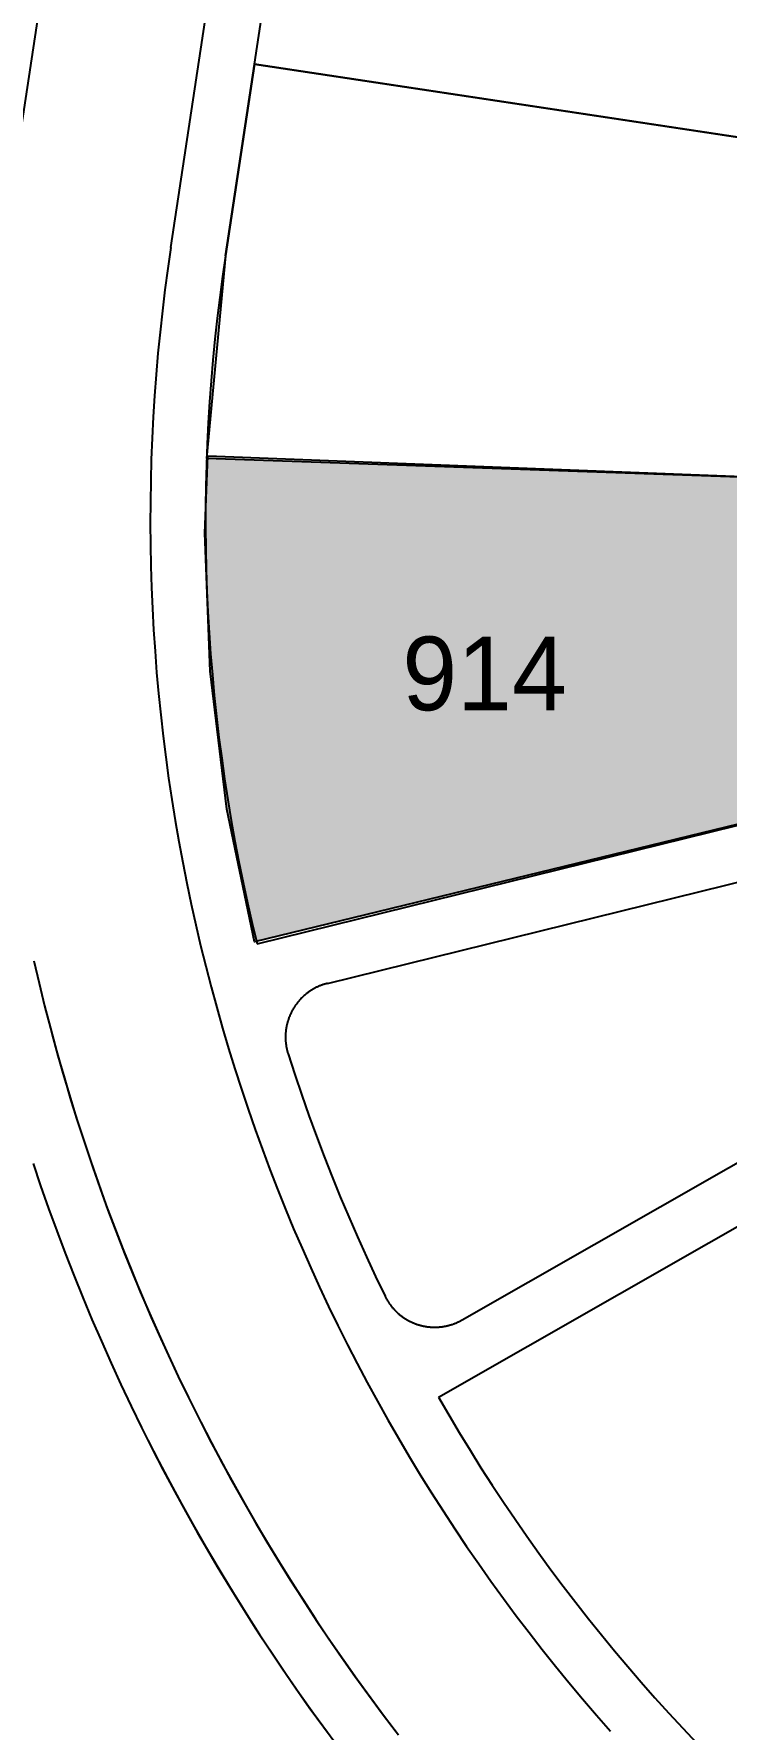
# Model space of a CAD drawing. Header units: metres. Extents: x 680594 to 684853, y 828874 to 830078.
# Drawn here: x 682036.2 to 682073.8, y 829516.4 to 829608.4 of the extents above; entities that cross this region are included whole.
import ezdxf
from ezdxf.enums import TextEntityAlignment as Align

# ---------------------------------------------------------------- set-up
doc = ezdxf.new("R2010")
doc.units = ezdxf.units.M
for name, color, linetype in [('PLOT_LINES', 7, 'Continuous'), ('PLOT_NUMBERS', 7, 'Continuous'), ('SELECTED_PLOTS', 3, 'Continuous')]:
    doc.layers.add(name, color=color, linetype=linetype)

msp = doc.modelspace()

# ---------------------------------------------------------------- hatches: boundary and pattern name
at = {"layer": 'SELECTED_PLOTS'}
h = msp.add_hatch(color=3, dxfattribs=at)
h.dxf.hatch_style = 1
h.paths.add_polyline_path([(682076.559, 829584.3), (682076.4, 829581.6), (682076.7, 829576.5), (682077.3, 829571.4), (682078.458, 829566.476), (682048.2, 829559.1), (682046.7, 829566.3), (682045.8, 829573.8), (682045.5, 829581.3), (682045.668, 829585.494)])

# ---------------------------------------------------------------- linework, layer by layer
at = {"layer": 'PLOT_LINES'}
for points in [[(682015.828, 829472.911), (682073.21, 829852.443)], [(682015.828, 829472.911), (682073.21, 829852.443)], [(682043.661, 829596.799), (682056.471, 829681.525)], [(682043.661, 829596.799), (682056.471, 829681.525)], [(682043.661, 829596.799), (682056.471, 829681.525)], [(682043.661, 829596.799), (682056.471, 829681.525)], [(682046.627, 829596.35), (682058.964, 829677.944)], [(682046.627, 829596.35), (682058.964, 829677.944)], [(682046.627, 829596.35), (682058.964, 829677.944)], [(682046.627, 829596.35), (682058.964, 829677.944)], [(682078.852, 829602.118), (682048.2, 829606.753), (682046.627, 829596.351), (682045.607, 829585.357), (682076.588, 829584.273), (682077.279, 829591.716), (682078.852, 829602.118)], [(682048.2, 829606.753), (682109.503, 829597.484)], [(682048.2, 829606.753), (682109.503, 829597.484)], [(682048.2, 829606.753), (682109.503, 829597.484)], [(682048.2, 829606.753), (682109.503, 829597.484)], [(682043.661, 829596.799), (682043.495, 829595.655), (682043.342, 829594.508), (682043.202, 829593.36), (682043.076, 829592.21), (682042.964, 829591.059), (682042.865, 829589.906), (682042.779, 829588.753), (682042.707, 829587.599), (682042.648, 829586.443), (682042.603, 829585.288), (682042.571, 829584.131), (682042.553, 829582.975), (682042.549, 829581.818), (682042.557, 829580.662), (682042.58, 829579.505), (682042.616, 829578.349), (682042.665, 829577.193), (682042.728, 829576.038), (682042.804, 829574.884), (682042.894, 829573.731), (682042.998, 829572.579), (682043.114, 829571.428), (682043.245, 829570.279), (682043.388, 829569.131), (682043.545, 829567.985), (682043.716, 829566.841), (682043.9, 829565.699), (682044.097, 829564.56), (682044.307, 829563.422), (682044.531, 829562.287), (682044.768, 829561.155), (682045.018, 829560.026), (682045.281, 829558.9), (682045.557, 829557.777), (682045.847, 829556.657), (682046.15, 829555.54), (682046.465, 829554.428), (682046.794, 829553.319), (682047.135, 829552.214), (682047.49, 829551.113), (682047.857, 829550.016), (682048.237, 829548.923), (682048.63, 829547.835), (682049.036, 829546.752), (682049.454, 829545.674), (682049.884, 829544.6), (682050.328, 829543.532), (682050.783, 829542.469), (682051.251, 829541.411), (682051.732, 829540.359), (682052.224, 829539.312), (682052.729, 829538.272), (682053.246, 829537.237), (682053.775, 829536.208), (682054.316, 829535.186), (682054.869, 829534.17), (682055.434, 829533.161), (682056.01, 829532.158), (682056.598, 829531.162), (682057.198, 829530.173), (682057.809, 829529.191), (682058.432, 829528.216), (682059.066, 829527.249), (682059.711, 829526.289), (682060.368, 829525.336), (682061.035, 829524.392), (682061.714, 829523.455), (682062.403, 829522.526), (682063.103, 829521.606), (682063.814, 829520.693), (682064.536, 829519.789), (682065.268, 829518.894), (682066.01, 829518.007), (682066.763, 829517.129), (682067.526, 829516.26)], [(682043.661, 829596.799), (682043.495, 829595.655), (682043.342, 829594.508), (682043.202, 829593.36), (682043.076, 829592.21), (682042.964, 829591.059), (682042.865, 829589.906), (682042.779, 829588.753), (682042.707, 829587.599), (682042.648, 829586.443), (682042.603, 829585.288), (682042.571, 829584.131), (682042.553, 829582.975), (682042.549, 829581.818), (682042.557, 829580.662), (682042.58, 829579.505), (682042.616, 829578.349), (682042.665, 829577.193), (682042.728, 829576.038), (682042.804, 829574.884), (682042.894, 829573.731), (682042.998, 829572.579), (682043.114, 829571.428), (682043.245, 829570.279), (682043.388, 829569.131), (682043.545, 829567.985), (682043.716, 829566.841), (682043.9, 829565.699), (682044.097, 829564.56), (682044.307, 829563.422), (682044.531, 829562.287), (682044.768, 829561.155), (682045.018, 829560.026), (682045.281, 829558.9), (682045.557, 829557.777), (682045.847, 829556.657), (682046.15, 829555.54), (682046.465, 829554.428), (682046.794, 829553.319), (682047.135, 829552.214), (682047.49, 829551.113), (682047.857, 829550.016), (682048.237, 829548.923), (682048.63, 829547.835), (682049.036, 829546.752), (682049.454, 829545.674), (682049.884, 829544.6), (682050.328, 829543.532), (682050.783, 829542.469), (682051.251, 829541.411), (682051.732, 829540.359), (682052.224, 829539.312), (682052.729, 829538.272), (682053.246, 829537.237), (682053.775, 829536.208), (682054.316, 829535.186), (682054.869, 829534.17), (682055.434, 829533.161), (682056.01, 829532.158), (682056.598, 829531.162), (682057.198, 829530.173), (682057.809, 829529.191), (682058.432, 829528.216), (682059.066, 829527.249), (682059.711, 829526.289), (682060.368, 829525.336), (682061.035, 829524.392), (682061.714, 829523.455), (682062.403, 829522.526), (682063.103, 829521.606), (682063.814, 829520.693), (682064.536, 829519.789), (682065.268, 829518.894), (682066.01, 829518.007), (682066.763, 829517.129), (682067.526, 829516.26)], [(682043.661, 829596.799), (682043.495, 829595.655), (682043.342, 829594.508), (682043.202, 829593.36), (682043.076, 829592.21), (682042.964, 829591.059), (682042.865, 829589.906), (682042.779, 829588.753), (682042.707, 829587.599), (682042.648, 829586.443), (682042.603, 829585.288), (682042.571, 829584.131), (682042.553, 829582.975), (682042.549, 829581.818), (682042.557, 829580.662), (682042.58, 829579.505), (682042.616, 829578.349), (682042.665, 829577.193), (682042.728, 829576.038), (682042.804, 829574.884), (682042.894, 829573.731), (682042.998, 829572.579), (682043.114, 829571.428), (682043.245, 829570.279), (682043.388, 829569.131), (682043.545, 829567.985), (682043.716, 829566.841), (682043.9, 829565.699), (682044.097, 829564.56), (682044.307, 829563.422), (682044.531, 829562.287), (682044.768, 829561.155), (682045.018, 829560.026), (682045.281, 829558.9), (682045.557, 829557.777), (682045.847, 829556.657), (682046.15, 829555.54), (682046.465, 829554.428), (682046.794, 829553.319), (682047.135, 829552.214), (682047.49, 829551.113), (682047.857, 829550.016), (682048.237, 829548.923), (682048.63, 829547.835), (682049.036, 829546.752), (682049.454, 829545.674), (682049.884, 829544.6), (682050.328, 829543.532), (682050.783, 829542.469), (682051.251, 829541.411), (682051.732, 829540.359), (682052.224, 829539.312), (682052.729, 829538.272), (682053.246, 829537.237), (682053.775, 829536.208), (682054.316, 829535.186), (682054.869, 829534.17), (682055.434, 829533.161), (682056.01, 829532.158), (682056.598, 829531.162), (682057.198, 829530.173), (682057.809, 829529.191), (682058.432, 829528.216), (682059.066, 829527.249), (682059.711, 829526.289), (682060.368, 829525.336), (682061.035, 829524.392), (682061.714, 829523.455), (682062.403, 829522.526), (682063.103, 829521.606), (682063.814, 829520.693), (682064.536, 829519.789), (682065.268, 829518.894), (682066.01, 829518.007), (682066.763, 829517.129), (682067.526, 829516.26)], [(682043.661, 829596.799), (682043.495, 829595.655), (682043.342, 829594.508), (682043.202, 829593.36), (682043.076, 829592.21), (682042.964, 829591.059), (682042.865, 829589.906), (682042.779, 829588.753), (682042.707, 829587.599), (682042.648, 829586.443), (682042.603, 829585.288), (682042.571, 829584.131), (682042.553, 829582.975), (682042.549, 829581.818), (682042.557, 829580.662), (682042.58, 829579.505), (682042.616, 829578.349), (682042.665, 829577.193), (682042.728, 829576.038), (682042.804, 829574.884), (682042.894, 829573.731), (682042.998, 829572.579), (682043.114, 829571.428), (682043.245, 829570.279), (682043.388, 829569.131), (682043.545, 829567.985), (682043.716, 829566.841), (682043.9, 829565.699), (682044.097, 829564.56), (682044.307, 829563.422), (682044.531, 829562.287), (682044.768, 829561.155), (682045.018, 829560.026), (682045.281, 829558.9), (682045.557, 829557.777), (682045.847, 829556.657), (682046.15, 829555.54), (682046.465, 829554.428), (682046.794, 829553.319), (682047.135, 829552.214), (682047.49, 829551.113), (682047.857, 829550.016), (682048.237, 829548.923), (682048.63, 829547.835), (682049.036, 829546.752), (682049.454, 829545.674), (682049.884, 829544.6), (682050.328, 829543.532), (682050.783, 829542.469), (682051.251, 829541.411), (682051.732, 829540.359), (682052.224, 829539.312), (682052.729, 829538.272), (682053.246, 829537.237), (682053.775, 829536.208), (682054.316, 829535.186), (682054.869, 829534.17), (682055.434, 829533.161), (682056.01, 829532.158), (682056.598, 829531.162), (682057.198, 829530.173), (682057.809, 829529.191), (682058.432, 829528.216), (682059.066, 829527.249), (682059.711, 829526.289), (682060.368, 829525.336), (682061.035, 829524.392), (682061.714, 829523.455), (682062.403, 829522.526), (682063.103, 829521.606), (682063.814, 829520.693), (682064.536, 829519.789), (682065.268, 829518.894), (682066.01, 829518.007), (682066.763, 829517.129), (682067.526, 829516.26)], [(682046.627, 829596.351), (682046.463, 829595.222), (682046.313, 829594.092), (682046.176, 829592.96), (682046.053, 829591.826), (682045.943, 829590.691), (682045.846, 829589.555), (682045.763, 829588.417), (682045.694, 829587.279), (682045.638, 829586.14), (682045.595, 829585.001), (682045.566, 829583.861), (682045.551, 829582.72), (682045.549, 829581.58), (682045.561, 829580.44), (682045.586, 829579.3), (682045.625, 829578.16), (682045.678, 829577.021), (682045.744, 829575.882), (682045.823, 829574.745), (682045.916, 829573.608), (682046.022, 829572.473), (682046.142, 829571.339), (682046.276, 829570.206), (682046.422, 829569.076), (682046.583, 829567.947), (682046.756, 829566.819), (682046.943, 829565.695), (682047.144, 829564.572), (682047.357, 829563.452), (682047.584, 829562.334), (682047.824, 829561.22), (682048.078, 829560.108), (682048.344, 829558.999)], [(682046.627, 829596.351), (682046.463, 829595.222), (682046.313, 829594.092), (682046.176, 829592.96), (682046.053, 829591.826), (682045.943, 829590.691), (682045.846, 829589.555), (682045.763, 829588.417), (682045.694, 829587.279), (682045.638, 829586.14), (682045.595, 829585.001), (682045.566, 829583.861), (682045.551, 829582.72), (682045.549, 829581.58), (682045.561, 829580.44), (682045.586, 829579.3), (682045.625, 829578.16), (682045.678, 829577.021), (682045.744, 829575.882), (682045.823, 829574.745), (682045.916, 829573.608), (682046.022, 829572.473), (682046.142, 829571.339), (682046.276, 829570.206), (682046.422, 829569.076), (682046.583, 829567.947), (682046.756, 829566.819), (682046.943, 829565.695), (682047.144, 829564.572), (682047.357, 829563.452), (682047.584, 829562.334), (682047.824, 829561.22), (682048.078, 829560.108), (682048.344, 829558.999)], [(682046.627, 829596.351), (682046.463, 829595.222), (682046.313, 829594.092), (682046.176, 829592.96), (682046.053, 829591.826), (682045.943, 829590.691), (682045.846, 829589.555), (682045.763, 829588.417), (682045.694, 829587.279), (682045.638, 829586.14), (682045.595, 829585.001), (682045.566, 829583.861), (682045.551, 829582.72), (682045.549, 829581.58), (682045.561, 829580.44), (682045.586, 829579.3), (682045.625, 829578.16), (682045.678, 829577.021), (682045.744, 829575.882), (682045.823, 829574.745), (682045.916, 829573.608), (682046.022, 829572.473), (682046.142, 829571.339), (682046.276, 829570.206), (682046.422, 829569.076), (682046.583, 829567.947), (682046.756, 829566.819), (682046.943, 829565.695), (682047.144, 829564.572), (682047.357, 829563.452), (682047.584, 829562.334), (682047.824, 829561.22), (682048.078, 829560.108), (682048.344, 829558.999)], [(682046.627, 829596.351), (682046.463, 829595.222), (682046.313, 829594.092), (682046.176, 829592.96), (682046.053, 829591.826), (682045.943, 829590.691), (682045.846, 829589.555), (682045.763, 829588.417), (682045.694, 829587.279), (682045.638, 829586.14), (682045.595, 829585.001), (682045.566, 829583.861), (682045.551, 829582.72), (682045.549, 829581.58), (682045.561, 829580.44), (682045.586, 829579.3), (682045.625, 829578.16), (682045.678, 829577.021), (682045.744, 829575.882), (682045.823, 829574.745), (682045.916, 829573.608), (682046.022, 829572.473), (682046.142, 829571.339), (682046.276, 829570.206), (682046.422, 829569.076), (682046.583, 829567.947), (682046.756, 829566.819), (682046.943, 829565.695), (682047.144, 829564.572), (682047.357, 829563.452), (682047.584, 829562.334), (682047.824, 829561.22), (682048.078, 829560.108), (682048.344, 829558.999)], [(682045.607, 829585.357), (682107.569, 829583.188)], [(682045.607, 829585.357), (682107.569, 829583.188)], [(682045.607, 829585.357), (682107.569, 829583.188)], [(682045.607, 829585.357), (682107.569, 829583.188)], [(682048.344, 829558.999), (682108.539, 829573.853)], [(682048.344, 829558.999), (682108.539, 829573.853)], [(682048.344, 829558.999), (682108.539, 829573.853)], [(682048.344, 829558.999), (682108.539, 829573.853)], [(682052.164, 829556.852), (682108.509, 829570.756)], [(682052.164, 829556.852), (682108.509, 829570.756)], [(682052.164, 829556.852), (682108.509, 829570.756)], [(682052.164, 829556.852), (682108.509, 829570.756)], [(682059.469, 829538.582), (682109.866, 829567.362)], [(682059.469, 829538.582), (682109.866, 829567.362)], [(682059.469, 829538.582), (682109.866, 829567.362)], [(682059.469, 829538.582), (682109.866, 829567.362)], [(682058.184, 829534.394), (682112.023, 829565.139)], [(682058.184, 829534.394), (682112.023, 829565.139)], [(682058.184, 829534.394), (682112.023, 829565.139)], [(682058.184, 829534.394), (682112.023, 829565.139)], [(682036.23, 829558.083), (682036.516, 829556.856), (682036.816, 829555.633), (682037.131, 829554.412), (682037.46, 829553.196), (682037.803, 829551.984), (682038.16, 829550.775), (682038.532, 829549.571), (682038.917, 829548.372), (682039.316, 829547.176), (682039.73, 829545.986), (682040.157, 829544.801), (682040.598, 829543.62), (682041.052, 829542.445), (682041.521, 829541.275), (682042.003, 829540.111), (682042.498, 829538.952), (682043.007, 829537.8), (682043.529, 829536.653), (682044.065, 829535.513), (682044.614, 829534.378), (682045.176, 829533.251), (682045.752, 829532.13), (682046.34, 829531.015), (682046.941, 829529.908), (682047.555, 829528.808), (682048.182, 829527.715), (682048.822, 829526.629), (682049.474, 829525.551), (682050.139, 829524.481), (682050.817, 829523.418), (682051.506, 829522.364), (682052.208, 829521.317), (682052.922, 829520.279), (682053.648, 829519.249), (682054.386, 829518.228), (682055.136, 829517.215), (682055.898, 829516.212)], [(682036.23, 829558.083), (682036.516, 829556.856), (682036.816, 829555.633), (682037.131, 829554.412), (682037.46, 829553.196), (682037.803, 829551.984), (682038.16, 829550.775), (682038.532, 829549.571), (682038.917, 829548.372), (682039.316, 829547.176), (682039.73, 829545.986), (682040.157, 829544.801), (682040.598, 829543.62), (682041.052, 829542.445), (682041.521, 829541.275), (682042.003, 829540.111), (682042.498, 829538.952), (682043.007, 829537.8), (682043.529, 829536.653), (682044.065, 829535.513), (682044.614, 829534.378), (682045.176, 829533.251), (682045.752, 829532.13), (682046.34, 829531.015), (682046.941, 829529.908), (682047.555, 829528.808), (682048.182, 829527.715), (682048.822, 829526.629), (682049.474, 829525.551), (682050.139, 829524.481), (682050.817, 829523.418), (682051.506, 829522.364), (682052.208, 829521.317), (682052.922, 829520.279), (682053.648, 829519.249), (682054.386, 829518.228), (682055.136, 829517.215), (682055.898, 829516.212)], [(682052.164, 829556.852), (682052.13, 829556.843), (682052.096, 829556.834), (682052.062, 829556.825), (682052.029, 829556.815), (682051.995, 829556.805), (682051.962, 829556.794), (682051.928, 829556.783), (682051.895, 829556.772), (682051.862, 829556.76), (682051.829, 829556.748), (682051.797, 829556.735), (682051.764, 829556.723), (682051.732, 829556.709), (682051.699, 829556.696), (682051.667, 829556.682), (682051.635, 829556.667), (682051.603, 829556.652), (682051.572, 829556.637), (682051.54, 829556.622), (682051.509, 829556.606), (682051.478, 829556.59), (682051.447, 829556.573), (682051.417, 829556.556), (682051.386, 829556.539), (682051.356, 829556.521), (682051.326, 829556.503), (682051.296, 829556.485), (682051.266, 829556.466), (682051.237, 829556.447), (682051.208, 829556.428), (682051.179, 829556.408), (682051.15, 829556.388), (682051.122, 829556.368), (682051.093, 829556.347), (682051.065, 829556.326), (682051.037, 829556.304), (682051.01, 829556.283), (682050.983, 829556.261), (682050.956, 829556.238), (682050.929, 829556.216), (682050.903, 829556.193), (682050.876, 829556.169), (682050.85, 829556.146), (682050.825, 829556.122), (682050.799, 829556.098), (682050.774, 829556.073), (682050.75, 829556.048), (682050.725, 829556.023), (682050.701, 829555.998), (682050.677, 829555.972), (682050.653, 829555.946), (682050.63, 829555.92), (682050.607, 829555.894), (682050.584, 829555.867), (682050.562, 829555.84), (682050.54, 829555.813), (682050.518, 829555.785), (682050.497, 829555.758), (682050.476, 829555.73), (682050.455, 829555.701), (682050.435, 829555.673), (682050.415, 829555.644), (682050.395, 829555.615), (682050.375, 829555.586), (682050.356, 829555.557), (682050.338, 829555.527), (682050.319, 829555.497), (682050.301, 829555.467), (682050.283, 829555.437), (682050.266, 829555.407), (682050.249, 829555.376), (682050.233, 829555.345), (682050.216, 829555.314), (682050.2, 829555.283), (682050.185, 829555.251), (682050.17, 829555.22), (682050.155, 829555.188), (682050.141, 829555.156), (682050.127, 829555.124), (682050.113, 829555.092), (682050.1, 829555.059), (682050.087, 829555.027), (682050.074, 829554.994), (682050.062, 829554.961), (682050.05, 829554.928), (682050.039, 829554.895), (682050.028, 829554.861), (682050.017, 829554.828), (682050.007, 829554.795), (682049.997, 829554.761), (682049.988, 829554.727), (682049.979, 829554.693), (682049.97, 829554.659), (682049.962, 829554.625), (682049.954, 829554.591), (682049.947, 829554.557), (682049.94, 829554.523), (682049.933, 829554.488), (682049.927, 829554.454), (682049.921, 829554.419), (682049.916, 829554.384), (682049.911, 829554.35), (682049.906, 829554.315), (682049.902, 829554.28), (682049.898, 829554.245), (682049.895, 829554.211), (682049.892, 829554.176), (682049.889, 829554.141), (682049.887, 829554.106), (682049.886, 829554.071), (682049.884, 829554.036), (682049.883, 829554.001), (682049.883, 829553.966), (682049.883, 829553.931), (682049.883, 829553.895), (682049.884, 829553.86), (682049.885, 829553.825), (682049.886, 829553.79), (682049.888, 829553.755), (682049.891, 829553.72), (682049.893, 829553.686), (682049.897, 829553.651), (682049.9, 829553.616), (682049.904, 829553.581), (682049.908, 829553.546), (682049.913, 829553.511), (682049.918, 829553.477), (682049.924, 829553.442), (682049.93, 829553.408), (682049.936, 829553.373), (682049.943, 829553.339), (682049.951, 829553.305), (682049.958, 829553.27), (682049.966, 829553.236), (682049.975, 829553.202), (682049.983, 829553.168), (682049.993, 829553.134), (682050.002, 829553.101), (682050.012, 829553.067), (682050.022, 829553.034)], [(682052.164, 829556.852), (682052.13, 829556.843), (682052.096, 829556.834), (682052.062, 829556.825), (682052.029, 829556.815), (682051.995, 829556.805), (682051.962, 829556.794), (682051.928, 829556.783), (682051.895, 829556.772), (682051.862, 829556.76), (682051.829, 829556.748), (682051.797, 829556.735), (682051.764, 829556.723), (682051.732, 829556.709), (682051.699, 829556.696), (682051.667, 829556.682), (682051.635, 829556.667), (682051.603, 829556.652), (682051.572, 829556.637), (682051.54, 829556.622), (682051.509, 829556.606), (682051.478, 829556.59), (682051.447, 829556.573), (682051.417, 829556.556), (682051.386, 829556.539), (682051.356, 829556.521), (682051.326, 829556.503), (682051.296, 829556.485), (682051.266, 829556.466), (682051.237, 829556.447), (682051.208, 829556.428), (682051.179, 829556.408), (682051.15, 829556.388), (682051.122, 829556.368), (682051.093, 829556.347), (682051.065, 829556.326), (682051.037, 829556.304), (682051.01, 829556.283), (682050.983, 829556.261), (682050.956, 829556.238), (682050.929, 829556.216), (682050.903, 829556.193), (682050.876, 829556.169), (682050.85, 829556.146), (682050.825, 829556.122), (682050.799, 829556.098), (682050.774, 829556.073), (682050.75, 829556.048), (682050.725, 829556.023), (682050.701, 829555.998), (682050.677, 829555.972), (682050.653, 829555.946), (682050.63, 829555.92), (682050.607, 829555.894), (682050.584, 829555.867), (682050.562, 829555.84), (682050.54, 829555.813), (682050.518, 829555.785), (682050.497, 829555.758), (682050.476, 829555.73), (682050.455, 829555.701), (682050.435, 829555.673), (682050.415, 829555.644), (682050.395, 829555.615), (682050.375, 829555.586), (682050.356, 829555.557), (682050.338, 829555.527), (682050.319, 829555.497), (682050.301, 829555.467), (682050.283, 829555.437), (682050.266, 829555.407), (682050.249, 829555.376), (682050.233, 829555.345), (682050.216, 829555.314), (682050.2, 829555.283), (682050.185, 829555.251), (682050.17, 829555.22), (682050.155, 829555.188), (682050.141, 829555.156), (682050.127, 829555.124), (682050.113, 829555.092), (682050.1, 829555.059), (682050.087, 829555.027), (682050.074, 829554.994), (682050.062, 829554.961), (682050.05, 829554.928), (682050.039, 829554.895), (682050.028, 829554.861), (682050.017, 829554.828), (682050.007, 829554.795), (682049.997, 829554.761), (682049.988, 829554.727), (682049.979, 829554.693), (682049.97, 829554.659), (682049.962, 829554.625), (682049.954, 829554.591), (682049.947, 829554.557), (682049.94, 829554.523), (682049.933, 829554.488), (682049.927, 829554.454), (682049.921, 829554.419), (682049.916, 829554.384), (682049.911, 829554.35), (682049.906, 829554.315), (682049.902, 829554.28), (682049.898, 829554.245), (682049.895, 829554.211), (682049.892, 829554.176), (682049.889, 829554.141), (682049.887, 829554.106), (682049.886, 829554.071), (682049.884, 829554.036), (682049.883, 829554.001), (682049.883, 829553.966), (682049.883, 829553.931), (682049.883, 829553.895), (682049.884, 829553.86), (682049.885, 829553.825), (682049.886, 829553.79), (682049.888, 829553.755), (682049.891, 829553.72), (682049.893, 829553.686), (682049.897, 829553.651), (682049.9, 829553.616), (682049.904, 829553.581), (682049.908, 829553.546), (682049.913, 829553.511), (682049.918, 829553.477), (682049.924, 829553.442), (682049.93, 829553.408), (682049.936, 829553.373), (682049.943, 829553.339), (682049.951, 829553.305), (682049.958, 829553.27), (682049.966, 829553.236), (682049.975, 829553.202), (682049.983, 829553.168), (682049.993, 829553.134), (682050.002, 829553.101), (682050.012, 829553.067), (682050.022, 829553.034)], [(682052.164, 829556.852), (682052.13, 829556.843), (682052.096, 829556.834), (682052.062, 829556.825), (682052.029, 829556.815), (682051.995, 829556.805), (682051.962, 829556.794), (682051.928, 829556.783), (682051.895, 829556.772), (682051.862, 829556.76), (682051.829, 829556.748), (682051.797, 829556.735), (682051.764, 829556.723), (682051.732, 829556.709), (682051.699, 829556.696), (682051.667, 829556.682), (682051.635, 829556.667), (682051.603, 829556.652), (682051.572, 829556.637), (682051.54, 829556.622), (682051.509, 829556.606), (682051.478, 829556.59), (682051.447, 829556.573), (682051.417, 829556.556), (682051.386, 829556.539), (682051.356, 829556.521), (682051.326, 829556.503), (682051.296, 829556.485), (682051.266, 829556.466), (682051.237, 829556.447), (682051.208, 829556.428), (682051.179, 829556.408), (682051.15, 829556.388), (682051.122, 829556.368), (682051.093, 829556.347), (682051.065, 829556.326), (682051.037, 829556.304), (682051.01, 829556.283), (682050.983, 829556.261), (682050.956, 829556.238), (682050.929, 829556.216), (682050.903, 829556.193), (682050.876, 829556.169), (682050.85, 829556.146), (682050.825, 829556.122), (682050.799, 829556.098), (682050.774, 829556.073), (682050.75, 829556.048), (682050.725, 829556.023), (682050.701, 829555.998), (682050.677, 829555.972), (682050.653, 829555.946), (682050.63, 829555.92), (682050.607, 829555.894), (682050.584, 829555.867), (682050.562, 829555.84), (682050.54, 829555.813), (682050.518, 829555.785), (682050.497, 829555.758), (682050.476, 829555.73), (682050.455, 829555.701), (682050.435, 829555.673), (682050.415, 829555.644), (682050.395, 829555.615), (682050.375, 829555.586), (682050.356, 829555.557), (682050.338, 829555.527), (682050.319, 829555.497), (682050.301, 829555.467), (682050.283, 829555.437), (682050.266, 829555.407), (682050.249, 829555.376), (682050.233, 829555.345), (682050.216, 829555.314), (682050.2, 829555.283), (682050.185, 829555.251), (682050.17, 829555.22), (682050.155, 829555.188), (682050.141, 829555.156), (682050.127, 829555.124), (682050.113, 829555.092), (682050.1, 829555.059), (682050.087, 829555.027), (682050.074, 829554.994), (682050.062, 829554.961), (682050.05, 829554.928), (682050.039, 829554.895), (682050.028, 829554.861), (682050.017, 829554.828), (682050.007, 829554.795), (682049.997, 829554.761), (682049.988, 829554.727), (682049.979, 829554.693), (682049.97, 829554.659), (682049.962, 829554.625), (682049.954, 829554.591), (682049.947, 829554.557), (682049.94, 829554.523), (682049.933, 829554.488), (682049.927, 829554.454), (682049.921, 829554.419), (682049.916, 829554.384), (682049.911, 829554.35), (682049.906, 829554.315), (682049.902, 829554.28), (682049.898, 829554.245), (682049.895, 829554.211), (682049.892, 829554.176), (682049.889, 829554.141), (682049.887, 829554.106), (682049.886, 829554.071), (682049.884, 829554.036), (682049.883, 829554.001), (682049.883, 829553.966), (682049.883, 829553.931), (682049.883, 829553.895), (682049.884, 829553.86), (682049.885, 829553.825), (682049.886, 829553.79), (682049.888, 829553.755), (682049.891, 829553.72), (682049.893, 829553.686), (682049.897, 829553.651), (682049.9, 829553.616), (682049.904, 829553.581), (682049.908, 829553.546), (682049.913, 829553.511), (682049.918, 829553.477), (682049.924, 829553.442), (682049.93, 829553.408), (682049.936, 829553.373), (682049.943, 829553.339), (682049.951, 829553.305), (682049.958, 829553.27), (682049.966, 829553.236), (682049.975, 829553.202), (682049.983, 829553.168), (682049.993, 829553.134), (682050.002, 829553.101), (682050.012, 829553.067), (682050.022, 829553.034)], [(682052.164, 829556.852), (682052.13, 829556.843), (682052.096, 829556.834), (682052.062, 829556.825), (682052.029, 829556.815), (682051.995, 829556.805), (682051.962, 829556.794), (682051.928, 829556.783), (682051.895, 829556.772), (682051.862, 829556.76), (682051.829, 829556.748), (682051.797, 829556.735), (682051.764, 829556.723), (682051.732, 829556.709), (682051.699, 829556.696), (682051.667, 829556.682), (682051.635, 829556.667), (682051.603, 829556.652), (682051.572, 829556.637), (682051.54, 829556.622), (682051.509, 829556.606), (682051.478, 829556.59), (682051.447, 829556.573), (682051.417, 829556.556), (682051.386, 829556.539), (682051.356, 829556.521), (682051.326, 829556.503), (682051.296, 829556.485), (682051.266, 829556.466), (682051.237, 829556.447), (682051.208, 829556.428), (682051.179, 829556.408), (682051.15, 829556.388), (682051.122, 829556.368), (682051.093, 829556.347), (682051.065, 829556.326), (682051.037, 829556.304), (682051.01, 829556.283), (682050.983, 829556.261), (682050.956, 829556.238), (682050.929, 829556.216), (682050.903, 829556.193), (682050.876, 829556.169), (682050.85, 829556.146), (682050.825, 829556.122), (682050.799, 829556.098), (682050.774, 829556.073), (682050.75, 829556.048), (682050.725, 829556.023), (682050.701, 829555.998), (682050.677, 829555.972), (682050.653, 829555.946), (682050.63, 829555.92), (682050.607, 829555.894), (682050.584, 829555.867), (682050.562, 829555.84), (682050.54, 829555.813), (682050.518, 829555.785), (682050.497, 829555.758), (682050.476, 829555.73), (682050.455, 829555.701), (682050.435, 829555.673), (682050.415, 829555.644), (682050.395, 829555.615), (682050.375, 829555.586), (682050.356, 829555.557), (682050.338, 829555.527), (682050.319, 829555.497), (682050.301, 829555.467), (682050.283, 829555.437), (682050.266, 829555.407), (682050.249, 829555.376), (682050.233, 829555.345), (682050.216, 829555.314), (682050.2, 829555.283), (682050.185, 829555.251), (682050.17, 829555.22), (682050.155, 829555.188), (682050.141, 829555.156), (682050.127, 829555.124), (682050.113, 829555.092), (682050.1, 829555.059), (682050.087, 829555.027), (682050.074, 829554.994), (682050.062, 829554.961), (682050.05, 829554.928), (682050.039, 829554.895), (682050.028, 829554.861), (682050.017, 829554.828), (682050.007, 829554.795), (682049.997, 829554.761), (682049.988, 829554.727), (682049.979, 829554.693), (682049.97, 829554.659), (682049.962, 829554.625), (682049.954, 829554.591), (682049.947, 829554.557), (682049.94, 829554.523), (682049.933, 829554.488), (682049.927, 829554.454), (682049.921, 829554.419), (682049.916, 829554.384), (682049.911, 829554.35), (682049.906, 829554.315), (682049.902, 829554.28), (682049.898, 829554.245), (682049.895, 829554.211), (682049.892, 829554.176), (682049.889, 829554.141), (682049.887, 829554.106), (682049.886, 829554.071), (682049.884, 829554.036), (682049.883, 829554.001), (682049.883, 829553.966), (682049.883, 829553.931), (682049.883, 829553.895), (682049.884, 829553.86), (682049.885, 829553.825), (682049.886, 829553.79), (682049.888, 829553.755), (682049.891, 829553.72), (682049.893, 829553.686), (682049.897, 829553.651), (682049.9, 829553.616), (682049.904, 829553.581), (682049.908, 829553.546), (682049.913, 829553.511), (682049.918, 829553.477), (682049.924, 829553.442), (682049.93, 829553.408), (682049.936, 829553.373), (682049.943, 829553.339), (682049.951, 829553.305), (682049.958, 829553.27), (682049.966, 829553.236), (682049.975, 829553.202), (682049.983, 829553.168), (682049.993, 829553.134), (682050.002, 829553.101), (682050.012, 829553.067), (682050.022, 829553.034)], [(682037.208, 829554.122), (682037.54, 829552.909), (682037.886, 829551.701), (682038.245, 829550.496), (682038.619, 829549.296), (682039.007, 829548.1), (682039.408, 829546.909), (682039.823, 829545.722), (682040.253, 829544.541), (682040.695, 829543.364), (682041.152, 829542.193), (682041.622, 829541.027), (682042.106, 829539.867), (682042.603, 829538.712), (682043.113, 829537.563), (682043.637, 829536.421), (682044.174, 829535.284), (682044.725, 829534.154), (682045.288, 829533.03), (682045.865, 829531.913), (682046.454, 829530.803), (682047.056, 829529.7), (682047.672, 829528.603), (682048.299, 829527.514), (682048.94, 829526.432), (682049.593, 829525.358), (682050.258, 829524.292), (682050.936, 829523.233), (682051.626, 829522.183), (682052.329, 829521.14), (682053.043, 829520.106), (682053.77, 829519.08), (682054.508, 829518.062), (682055.258, 829517.053), (682056.02, 829516.054)], [(682037.208, 829554.122), (682037.54, 829552.909), (682037.886, 829551.701), (682038.245, 829550.496), (682038.619, 829549.296), (682039.007, 829548.1), (682039.408, 829546.909), (682039.823, 829545.722), (682040.253, 829544.541), (682040.695, 829543.364), (682041.152, 829542.193), (682041.622, 829541.027), (682042.106, 829539.867), (682042.603, 829538.712), (682043.113, 829537.563), (682043.637, 829536.421), (682044.174, 829535.284), (682044.725, 829534.154), (682045.288, 829533.03), (682045.865, 829531.913), (682046.454, 829530.803), (682047.056, 829529.7), (682047.672, 829528.603), (682048.299, 829527.514), (682048.94, 829526.432), (682049.593, 829525.358), (682050.258, 829524.292), (682050.936, 829523.233), (682051.626, 829522.183), (682052.329, 829521.14), (682053.043, 829520.106), (682053.77, 829519.08), (682054.508, 829518.062), (682055.258, 829517.053), (682056.02, 829516.054)], [(682050.022, 829553.034), (682050.386, 829551.909), (682050.764, 829550.788), (682051.155, 829549.672), (682051.56, 829548.561), (682051.979, 829547.456), (682052.411, 829546.355), (682052.857, 829545.26), (682053.316, 829544.17), (682053.789, 829543.087), (682054.274, 829542.009), (682054.774, 829540.937), (682055.286, 829539.871)], [(682050.022, 829553.034), (682050.386, 829551.909), (682050.764, 829550.788), (682051.155, 829549.672), (682051.56, 829548.561), (682051.979, 829547.456), (682052.411, 829546.355), (682052.857, 829545.26), (682053.316, 829544.17), (682053.789, 829543.087), (682054.274, 829542.009), (682054.774, 829540.937), (682055.286, 829539.871)], [(682050.022, 829553.034), (682050.386, 829551.909), (682050.764, 829550.788), (682051.155, 829549.672), (682051.56, 829548.561), (682051.979, 829547.456), (682052.411, 829546.355), (682052.857, 829545.26), (682053.316, 829544.17), (682053.789, 829543.087), (682054.274, 829542.009), (682054.774, 829540.937), (682055.286, 829539.871)], [(682050.022, 829553.034), (682050.386, 829551.909), (682050.764, 829550.788), (682051.155, 829549.672), (682051.56, 829548.561), (682051.979, 829547.456), (682052.411, 829546.355), (682052.857, 829545.26), (682053.316, 829544.17), (682053.789, 829543.087), (682054.274, 829542.009), (682054.774, 829540.937), (682055.286, 829539.871)], [(682036.185, 829547.078), (682036.599, 829545.853), (682037.027, 829544.633), (682037.469, 829543.418), (682037.926, 829542.208), (682038.396, 829541.004), (682038.881, 829539.805), (682039.379, 829538.612), (682039.892, 829537.425), (682040.418, 829536.243), (682040.958, 829535.068), (682041.511, 829533.9), (682042.078, 829532.738), (682042.659, 829531.582), (682043.253, 829530.434), (682043.86, 829529.292), (682044.481, 829528.158), (682045.115, 829527.031), (682045.762, 829525.911), (682046.422, 829524.799), (682047.094, 829523.695), (682047.78, 829522.598), (682048.478, 829521.51), (682049.189, 829520.43), (682049.913, 829519.358), (682050.649, 829518.295), (682051.397, 829517.24), (682052.158, 829516.194)], [(682036.185, 829547.078), (682036.599, 829545.853), (682037.027, 829544.633), (682037.469, 829543.418), (682037.926, 829542.208), (682038.396, 829541.004), (682038.881, 829539.805), (682039.379, 829538.612), (682039.892, 829537.425), (682040.418, 829536.243), (682040.958, 829535.068), (682041.511, 829533.9), (682042.078, 829532.738), (682042.659, 829531.582), (682043.253, 829530.434), (682043.86, 829529.292), (682044.481, 829528.158), (682045.115, 829527.031), (682045.762, 829525.911), (682046.422, 829524.799), (682047.094, 829523.695), (682047.78, 829522.598), (682048.478, 829521.51), (682049.189, 829520.43), (682049.913, 829519.358), (682050.649, 829518.295), (682051.397, 829517.24), (682052.158, 829516.194)], [(682055.286, 829539.871), (682055.301, 829539.84), (682055.317, 829539.808), (682055.334, 829539.777), (682055.35, 829539.747), (682055.367, 829539.716), (682055.385, 829539.686), (682055.402, 829539.655), (682055.421, 829539.625), (682055.439, 829539.595), (682055.458, 829539.566), (682055.477, 829539.537), (682055.496, 829539.507), (682055.516, 829539.478), (682055.536, 829539.45), (682055.557, 829539.421), (682055.577, 829539.393), (682055.599, 829539.365), (682055.62, 829539.337), (682055.642, 829539.31), (682055.664, 829539.283), (682055.686, 829539.256), (682055.709, 829539.229), (682055.732, 829539.203), (682055.755, 829539.177), (682055.779, 829539.151), (682055.803, 829539.125), (682055.827, 829539.1), (682055.852, 829539.075), (682055.877, 829539.05), (682055.902, 829539.026), (682055.927, 829539.002), (682055.953, 829538.978), (682055.979, 829538.954), (682056.005, 829538.931), (682056.031, 829538.908), (682056.058, 829538.885), (682056.085, 829538.863), (682056.113, 829538.841), (682056.14, 829538.819), (682056.168, 829538.798), (682056.196, 829538.777), (682056.224, 829538.756), (682056.253, 829538.736), (682056.281, 829538.716), (682056.31, 829538.696), (682056.34, 829538.677), (682056.369, 829538.658), (682056.399, 829538.639), (682056.429, 829538.621), (682056.459, 829538.603), (682056.489, 829538.585), (682056.52, 829538.568), (682056.55, 829538.551), (682056.581, 829538.535), (682056.612, 829538.518), (682056.643, 829538.503), (682056.675, 829538.487), (682056.707, 829538.472), (682056.738, 829538.457), (682056.77, 829538.443), (682056.802, 829538.429), (682056.835, 829538.415), (682056.867, 829538.402), (682056.9, 829538.389), (682056.933, 829538.377), (682056.966, 829538.365), (682056.999, 829538.353), (682057.032, 829538.342), (682057.065, 829538.331), (682057.098, 829538.321), (682057.132, 829538.31), (682057.166, 829538.301), (682057.199, 829538.291), (682057.233, 829538.282), (682057.267, 829538.274), (682057.301, 829538.266), (682057.336, 829538.258), (682057.37, 829538.251), (682057.404, 829538.244), (682057.439, 829538.237), (682057.473, 829538.231), (682057.508, 829538.225), (682057.542, 829538.22), (682057.577, 829538.215), (682057.612, 829538.21), (682057.647, 829538.206), (682057.681, 829538.203), (682057.716, 829538.199), (682057.751, 829538.196), (682057.786, 829538.194), (682057.821, 829538.192), (682057.856, 829538.19), (682057.891, 829538.189), (682057.926, 829538.188), (682057.961, 829538.188), (682057.996, 829538.188), (682058.031, 829538.188), (682058.066, 829538.189), (682058.101, 829538.19), (682058.136, 829538.192), (682058.171, 829538.194), (682058.206, 829538.196), (682058.241, 829538.199), (682058.276, 829538.202), (682058.311, 829538.206), (682058.346, 829538.21), (682058.381, 829538.214), (682058.415, 829538.219), (682058.45, 829538.224), (682058.485, 829538.23), (682058.519, 829538.236), (682058.553, 829538.243), (682058.588, 829538.249), (682058.622, 829538.257), (682058.656, 829538.264), (682058.69, 829538.273), (682058.724, 829538.281), (682058.758, 829538.29), (682058.792, 829538.299), (682058.826, 829538.309), (682058.859, 829538.319), (682058.893, 829538.329), (682058.926, 829538.34), (682058.959, 829538.351), (682058.992, 829538.363), (682059.025, 829538.375), (682059.058, 829538.387), (682059.091, 829538.4), (682059.123, 829538.413), (682059.156, 829538.427), (682059.188, 829538.441), (682059.22, 829538.455), (682059.252, 829538.47), (682059.283, 829538.485), (682059.315, 829538.5), (682059.346, 829538.516), (682059.377, 829538.532), (682059.408, 829538.548), (682059.439, 829538.565), (682059.469, 829538.582)], [(682055.286, 829539.871), (682055.301, 829539.84), (682055.317, 829539.808), (682055.334, 829539.777), (682055.35, 829539.747), (682055.367, 829539.716), (682055.385, 829539.686), (682055.402, 829539.655), (682055.421, 829539.625), (682055.439, 829539.595), (682055.458, 829539.566), (682055.477, 829539.537), (682055.496, 829539.507), (682055.516, 829539.478), (682055.536, 829539.45), (682055.557, 829539.421), (682055.577, 829539.393), (682055.599, 829539.365), (682055.62, 829539.337), (682055.642, 829539.31), (682055.664, 829539.283), (682055.686, 829539.256), (682055.709, 829539.229), (682055.732, 829539.203), (682055.755, 829539.177), (682055.779, 829539.151), (682055.803, 829539.125), (682055.827, 829539.1), (682055.852, 829539.075), (682055.877, 829539.05), (682055.902, 829539.026), (682055.927, 829539.002), (682055.953, 829538.978), (682055.979, 829538.954), (682056.005, 829538.931), (682056.031, 829538.908), (682056.058, 829538.885), (682056.085, 829538.863), (682056.113, 829538.841), (682056.14, 829538.819), (682056.168, 829538.798), (682056.196, 829538.777), (682056.224, 829538.756), (682056.253, 829538.736), (682056.281, 829538.716), (682056.31, 829538.696), (682056.34, 829538.677), (682056.369, 829538.658), (682056.399, 829538.639), (682056.429, 829538.621), (682056.459, 829538.603), (682056.489, 829538.585), (682056.52, 829538.568), (682056.55, 829538.551), (682056.581, 829538.535), (682056.612, 829538.518), (682056.643, 829538.503), (682056.675, 829538.487), (682056.707, 829538.472), (682056.738, 829538.457), (682056.77, 829538.443), (682056.802, 829538.429), (682056.835, 829538.415), (682056.867, 829538.402), (682056.9, 829538.389), (682056.933, 829538.377), (682056.966, 829538.365), (682056.999, 829538.353), (682057.032, 829538.342), (682057.065, 829538.331), (682057.098, 829538.321), (682057.132, 829538.31), (682057.166, 829538.301), (682057.199, 829538.291), (682057.233, 829538.282), (682057.267, 829538.274), (682057.301, 829538.266), (682057.336, 829538.258), (682057.37, 829538.251), (682057.404, 829538.244), (682057.439, 829538.237), (682057.473, 829538.231), (682057.508, 829538.225), (682057.542, 829538.22), (682057.577, 829538.215), (682057.612, 829538.21), (682057.647, 829538.206), (682057.681, 829538.203), (682057.716, 829538.199), (682057.751, 829538.196), (682057.786, 829538.194), (682057.821, 829538.192), (682057.856, 829538.19), (682057.891, 829538.189), (682057.926, 829538.188), (682057.961, 829538.188), (682057.996, 829538.188), (682058.031, 829538.188), (682058.066, 829538.189), (682058.101, 829538.19), (682058.136, 829538.192), (682058.171, 829538.194), (682058.206, 829538.196), (682058.241, 829538.199), (682058.276, 829538.202), (682058.311, 829538.206), (682058.346, 829538.21), (682058.381, 829538.214), (682058.415, 829538.219), (682058.45, 829538.224), (682058.485, 829538.23), (682058.519, 829538.236), (682058.553, 829538.243), (682058.588, 829538.249), (682058.622, 829538.257), (682058.656, 829538.264), (682058.69, 829538.273), (682058.724, 829538.281), (682058.758, 829538.29), (682058.792, 829538.299), (682058.826, 829538.309), (682058.859, 829538.319), (682058.893, 829538.329), (682058.926, 829538.34), (682058.959, 829538.351), (682058.992, 829538.363), (682059.025, 829538.375), (682059.058, 829538.387), (682059.091, 829538.4), (682059.123, 829538.413), (682059.156, 829538.427), (682059.188, 829538.441), (682059.22, 829538.455), (682059.252, 829538.47), (682059.283, 829538.485), (682059.315, 829538.5), (682059.346, 829538.516), (682059.377, 829538.532), (682059.408, 829538.548), (682059.439, 829538.565), (682059.469, 829538.582)], [(682055.286, 829539.871), (682055.301, 829539.84), (682055.317, 829539.808), (682055.334, 829539.777), (682055.35, 829539.747), (682055.367, 829539.716), (682055.385, 829539.686), (682055.402, 829539.655), (682055.421, 829539.625), (682055.439, 829539.595), (682055.458, 829539.566), (682055.477, 829539.537), (682055.496, 829539.507), (682055.516, 829539.478), (682055.536, 829539.45), (682055.557, 829539.421), (682055.577, 829539.393), (682055.599, 829539.365), (682055.62, 829539.337), (682055.642, 829539.31), (682055.664, 829539.283), (682055.686, 829539.256), (682055.709, 829539.229), (682055.732, 829539.203), (682055.755, 829539.177), (682055.779, 829539.151), (682055.803, 829539.125), (682055.827, 829539.1), (682055.852, 829539.075), (682055.877, 829539.05), (682055.902, 829539.026), (682055.927, 829539.002), (682055.953, 829538.978), (682055.979, 829538.954), (682056.005, 829538.931), (682056.031, 829538.908), (682056.058, 829538.885), (682056.085, 829538.863), (682056.113, 829538.841), (682056.14, 829538.819), (682056.168, 829538.798), (682056.196, 829538.777), (682056.224, 829538.756), (682056.253, 829538.736), (682056.281, 829538.716), (682056.31, 829538.696), (682056.34, 829538.677), (682056.369, 829538.658), (682056.399, 829538.639), (682056.429, 829538.621), (682056.459, 829538.603), (682056.489, 829538.585), (682056.52, 829538.568), (682056.55, 829538.551), (682056.581, 829538.535), (682056.612, 829538.518), (682056.643, 829538.503), (682056.675, 829538.487), (682056.707, 829538.472), (682056.738, 829538.457), (682056.77, 829538.443), (682056.802, 829538.429), (682056.835, 829538.415), (682056.867, 829538.402), (682056.9, 829538.389), (682056.933, 829538.377), (682056.966, 829538.365), (682056.999, 829538.353), (682057.032, 829538.342), (682057.065, 829538.331), (682057.098, 829538.321), (682057.132, 829538.31), (682057.166, 829538.301), (682057.199, 829538.291), (682057.233, 829538.282), (682057.267, 829538.274), (682057.301, 829538.266), (682057.336, 829538.258), (682057.37, 829538.251), (682057.404, 829538.244), (682057.439, 829538.237), (682057.473, 829538.231), (682057.508, 829538.225), (682057.542, 829538.22), (682057.577, 829538.215), (682057.612, 829538.21), (682057.647, 829538.206), (682057.681, 829538.203), (682057.716, 829538.199), (682057.751, 829538.196), (682057.786, 829538.194), (682057.821, 829538.192), (682057.856, 829538.19), (682057.891, 829538.189), (682057.926, 829538.188), (682057.961, 829538.188), (682057.996, 829538.188), (682058.031, 829538.188), (682058.066, 829538.189), (682058.101, 829538.19), (682058.136, 829538.192), (682058.171, 829538.194), (682058.206, 829538.196), (682058.241, 829538.199), (682058.276, 829538.202), (682058.311, 829538.206), (682058.346, 829538.21), (682058.381, 829538.214), (682058.415, 829538.219), (682058.45, 829538.224), (682058.485, 829538.23), (682058.519, 829538.236), (682058.553, 829538.243), (682058.588, 829538.249), (682058.622, 829538.257), (682058.656, 829538.264), (682058.69, 829538.273), (682058.724, 829538.281), (682058.758, 829538.29), (682058.792, 829538.299), (682058.826, 829538.309), (682058.859, 829538.319), (682058.893, 829538.329), (682058.926, 829538.34), (682058.959, 829538.351), (682058.992, 829538.363), (682059.025, 829538.375), (682059.058, 829538.387), (682059.091, 829538.4), (682059.123, 829538.413), (682059.156, 829538.427), (682059.188, 829538.441), (682059.22, 829538.455), (682059.252, 829538.47), (682059.283, 829538.485), (682059.315, 829538.5), (682059.346, 829538.516), (682059.377, 829538.532), (682059.408, 829538.548), (682059.439, 829538.565), (682059.469, 829538.582)], [(682055.286, 829539.871), (682055.301, 829539.84), (682055.317, 829539.808), (682055.334, 829539.777), (682055.35, 829539.747), (682055.367, 829539.716), (682055.385, 829539.686), (682055.402, 829539.655), (682055.421, 829539.625), (682055.439, 829539.595), (682055.458, 829539.566), (682055.477, 829539.537), (682055.496, 829539.507), (682055.516, 829539.478), (682055.536, 829539.45), (682055.557, 829539.421), (682055.577, 829539.393), (682055.599, 829539.365), (682055.62, 829539.337), (682055.642, 829539.31), (682055.664, 829539.283), (682055.686, 829539.256), (682055.709, 829539.229), (682055.732, 829539.203), (682055.755, 829539.177), (682055.779, 829539.151), (682055.803, 829539.125), (682055.827, 829539.1), (682055.852, 829539.075), (682055.877, 829539.05), (682055.902, 829539.026), (682055.927, 829539.002), (682055.953, 829538.978), (682055.979, 829538.954), (682056.005, 829538.931), (682056.031, 829538.908), (682056.058, 829538.885), (682056.085, 829538.863), (682056.113, 829538.841), (682056.14, 829538.819), (682056.168, 829538.798), (682056.196, 829538.777), (682056.224, 829538.756), (682056.253, 829538.736), (682056.281, 829538.716), (682056.31, 829538.696), (682056.34, 829538.677), (682056.369, 829538.658), (682056.399, 829538.639), (682056.429, 829538.621), (682056.459, 829538.603), (682056.489, 829538.585), (682056.52, 829538.568), (682056.55, 829538.551), (682056.581, 829538.535), (682056.612, 829538.518), (682056.643, 829538.503), (682056.675, 829538.487), (682056.707, 829538.472), (682056.738, 829538.457), (682056.77, 829538.443), (682056.802, 829538.429), (682056.835, 829538.415), (682056.867, 829538.402), (682056.9, 829538.389), (682056.933, 829538.377), (682056.966, 829538.365), (682056.999, 829538.353), (682057.032, 829538.342), (682057.065, 829538.331), (682057.098, 829538.321), (682057.132, 829538.31), (682057.166, 829538.301), (682057.199, 829538.291), (682057.233, 829538.282), (682057.267, 829538.274), (682057.301, 829538.266), (682057.336, 829538.258), (682057.37, 829538.251), (682057.404, 829538.244), (682057.439, 829538.237), (682057.473, 829538.231), (682057.508, 829538.225), (682057.542, 829538.22), (682057.577, 829538.215), (682057.612, 829538.21), (682057.647, 829538.206), (682057.681, 829538.203), (682057.716, 829538.199), (682057.751, 829538.196), (682057.786, 829538.194), (682057.821, 829538.192), (682057.856, 829538.19), (682057.891, 829538.189), (682057.926, 829538.188), (682057.961, 829538.188), (682057.996, 829538.188), (682058.031, 829538.188), (682058.066, 829538.189), (682058.101, 829538.19), (682058.136, 829538.192), (682058.171, 829538.194), (682058.206, 829538.196), (682058.241, 829538.199), (682058.276, 829538.202), (682058.311, 829538.206), (682058.346, 829538.21), (682058.381, 829538.214), (682058.415, 829538.219), (682058.45, 829538.224), (682058.485, 829538.23), (682058.519, 829538.236), (682058.553, 829538.243), (682058.588, 829538.249), (682058.622, 829538.257), (682058.656, 829538.264), (682058.69, 829538.273), (682058.724, 829538.281), (682058.758, 829538.29), (682058.792, 829538.299), (682058.826, 829538.309), (682058.859, 829538.319), (682058.893, 829538.329), (682058.926, 829538.34), (682058.959, 829538.351), (682058.992, 829538.363), (682059.025, 829538.375), (682059.058, 829538.387), (682059.091, 829538.4), (682059.123, 829538.413), (682059.156, 829538.427), (682059.188, 829538.441), (682059.22, 829538.455), (682059.252, 829538.47), (682059.283, 829538.485), (682059.315, 829538.5), (682059.346, 829538.516), (682059.377, 829538.532), (682059.408, 829538.548), (682059.439, 829538.565), (682059.469, 829538.582)], [(682058.184, 829534.394), (682058.744, 829533.425), (682059.316, 829532.463), (682059.899, 829531.508), (682060.493, 829530.559), (682061.098, 829529.618), (682061.715, 829528.684), (682062.341, 829527.757), (682062.979, 829526.837), (682063.628, 829525.925), (682064.286, 829525.02), (682064.956, 829524.124), (682065.636, 829523.235), (682066.326, 829522.354), (682067.026, 829521.481), (682067.737, 829520.616), (682068.458, 829519.76), (682069.188, 829518.912), (682069.928, 829518.073), (682070.678, 829517.242), (682071.438, 829516.421), (682072.207, 829515.608)], [(682058.184, 829534.394), (682058.744, 829533.425), (682059.316, 829532.463), (682059.899, 829531.508), (682060.493, 829530.559), (682061.098, 829529.618), (682061.715, 829528.684), (682062.341, 829527.757), (682062.979, 829526.837), (682063.628, 829525.925), (682064.286, 829525.02), (682064.956, 829524.124), (682065.636, 829523.235), (682066.326, 829522.354), (682067.026, 829521.481), (682067.737, 829520.616), (682068.458, 829519.76), (682069.188, 829518.912), (682069.928, 829518.073), (682070.678, 829517.242), (682071.438, 829516.421), (682072.207, 829515.608)], [(682058.184, 829534.394), (682058.744, 829533.425), (682059.316, 829532.463), (682059.899, 829531.508), (682060.493, 829530.559), (682061.098, 829529.618), (682061.715, 829528.684), (682062.341, 829527.757), (682062.979, 829526.837), (682063.628, 829525.925), (682064.286, 829525.02), (682064.956, 829524.124), (682065.636, 829523.235), (682066.326, 829522.354), (682067.026, 829521.481), (682067.737, 829520.616), (682068.458, 829519.76), (682069.188, 829518.912), (682069.928, 829518.073), (682070.678, 829517.242), (682071.438, 829516.421), (682072.207, 829515.608)], [(682058.184, 829534.394), (682058.744, 829533.425), (682059.316, 829532.463), (682059.899, 829531.508), (682060.493, 829530.559), (682061.098, 829529.618), (682061.715, 829528.684), (682062.341, 829527.757), (682062.979, 829526.837), (682063.628, 829525.925), (682064.286, 829525.02), (682064.956, 829524.124), (682065.636, 829523.235), (682066.326, 829522.354), (682067.026, 829521.481), (682067.737, 829520.616), (682068.458, 829519.76), (682069.188, 829518.912), (682069.928, 829518.073), (682070.678, 829517.242), (682071.438, 829516.421), (682072.207, 829515.608)], [(682042.416, 829532.061), (682043.011, 829530.899), (682043.618, 829529.743), (682044.24, 829528.595), (682044.874, 829527.454), (682045.523, 829526.321), (682046.184, 829525.196), (682046.859, 829524.078), (682047.547, 829522.968), (682048.247, 829521.867), (682048.961, 829520.774), (682049.687, 829519.689), (682050.427, 829518.613), (682051.178, 829517.546), (682051.943, 829516.487), (682052.719, 829515.438)], [(682042.416, 829532.061), (682043.011, 829530.899), (682043.618, 829529.743), (682044.24, 829528.595), (682044.874, 829527.454), (682045.523, 829526.321), (682046.184, 829525.196), (682046.859, 829524.078), (682047.547, 829522.968), (682048.247, 829521.867), (682048.961, 829520.774), (682049.687, 829519.689), (682050.427, 829518.613), (682051.178, 829517.546), (682051.943, 829516.487), (682052.719, 829515.438)]]:
    msp.add_lwpolyline(points, dxfattribs=at)
at = {"layer": 'SELECTED_PLOTS', "color": 7}
msp.add_lwpolyline([(682076.559, 829584.3), (682076.4, 829581.6), (682076.7, 829576.5), (682077.3, 829571.4), (682078.458, 829566.476), (682048.2, 829559.1), (682046.7, 829566.3), (682045.8, 829573.8), (682045.5, 829581.3), (682045.668, 829585.494)], close=True, dxfattribs=at)

# ---------------------------------------------------------------- texts
at = {"layer": 'PLOT_NUMBERS', "color": 7}
msp.add_text('914', height=4, dxfattribs=at).set_placement((682060.687, 829573.677), align=Align.MIDDLE_CENTER)

doc.saveas('drawing.dxf')
